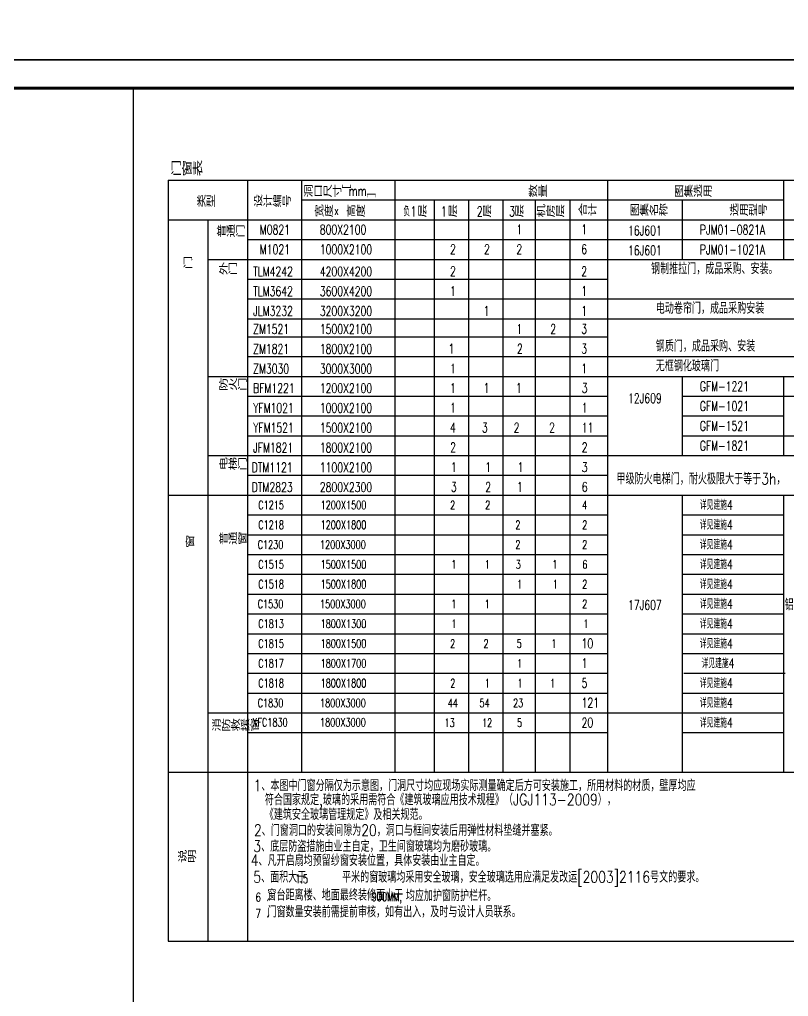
# Model space of a CAD drawing. Extents: x -4747 to 1060961, y -766984 to 396631.
# Drawn here: x 448089 to 461688, y -349373 to -332102 of the extents above; entities that cross this region are included whole.
import ezdxf

# ---------------------------------------------------------------- set-up
doc = ezdxf.new("R2010")
doc.units = 0
doc.header["$LTSCALE"] = 1000
doc.header["$MEASUREMENT"] = 0
doc.linetypes.add('SOLID', pattern=[0])
doc.layers.get('0').update_dxf_attribs({"linetype": 'CONTINUOUS'})
for name, color, linetype in [('COLUMN', 9, 'CONTINUOUS'), ('F', 251, 'CONTINUOUS'), ('PUB_TAB', 7, 'CONTINUOUS'), ('PUB_TITLE', 4, 'CONTINUOUS'), ('剖面填充', 147, 'CONTINUOUS'), ('管1', 7, 'CONTINUOUS')]:
    doc.layers.add(name, color=color, linetype=linetype)
doc.styles.add('_TCH_DIM', font='SIMPLEX', dxfattribs={"bigfont": 'GBCBIG'})
doc.styles.add('_TCH_WDTABLE', font='SIMPLEX', dxfattribs={"bigfont": 'GBCBIG'})
doc.styles.add('HD', font='TXT.shx', dxfattribs={"width": 0.8, "bigfont": '@@hztxt.shx'})
doc.styles.add('HZTXT', font='txt.shx', dxfattribs={"bigfont": 'gbcbig.shx'})

msp = doc.modelspace()

# ---------------------------------------------------------------- linework, layer by layer
at = {"layer": 'F'}
for p, q in [((459806, -338759.6), (463152.8, -338759.6)), ((459806, -339109.6), (461597.5, -339109.6)), ((459806, -339459.6), (463152.8, -339459.6)), ((459806, -339459.6), (463152.8, -339459.6)), ((459806, -339459.6), (463152.8, -339459.6)), ((458489.7, -339809.5), (463152.8, -339809.5)), ((459806, -339809.5), (463152.8, -339809.5)), ((459806, -341209.4), (461597.5, -341209.4)), ((459806, -341559.3), (461597.5, -341559.3)), ((459806, -341559.3), (461597.5, -341559.3)), ((459806, -341909.3), (461597.5, -341909.3))]:
    msp.add_line(p, q, dxfattribs=at)
for points in [[(452118.6, -335991.3), (458489.7, -335991.3)], [(452118.6, -335991.3), (463152.8, -335991.3)], [(451418.6, -336341.2), (458489.7, -336341.2)], [(452118.6, -336341.2), (458489.7, -336341.2)], [(458489.7, -336341.2), (463152.8, -336341.2)], [(458489.7, -336341.2), (463152.8, -336341.2)], [(452118.6, -336691.2), (458489.7, -336691.2)], [(452118.6, -337041.2), (463152.8, -337041.2)], [(452118.6, -337391.1), (463152.8, -337391.1)], [(452118.6, -337391.1), (458489.7, -337391.1)], [(458489.7, -337391.1), (463152.8, -337391.1)], [(452118.6, -337709.7), (458489.7, -337709.7)], [(452118.6, -338059.7), (463152.8, -338059.7)], [(451418.6, -338409.7), (458489.7, -338409.7)], [(458489.7, -338409.7), (463152.8, -338409.7)], [(452118.6, -338759.6), (458489.7, -338759.6)], [(452118.6, -339109.6), (458489.7, -339109.6)], [(452118.6, -339459.6), (458489.7, -339459.6)], [(452118.6, -339459.6), (458489.7, -339459.6)], [(451418.6, -339809.5), (458489.7, -339809.5)], [(452118.6, -339809.5), (458489.7, -339809.5)], [(452118.6, -340159.5), (458489.7, -340159.5)], [(452118.6, -340159.5), (458489.7, -340159.5)], [(451418.6, -340509.4), (463152.8, -340509.4)], [(452118.6, -340859.4), (458489.7, -340859.4)], [(459806, -340859.4), (461597.5, -340859.4)], [(452118.6, -341209.4), (458489.7, -341209.4)], [(452118.6, -341559.3), (458489.7, -341559.3)], [(452118.6, -341559.3), (458489.7, -341559.3)], [(452118.6, -341909.3), (458489.7, -341909.3)], [(452118.6, -342259.3), (458489.7, -342259.3)], [(452118.6, -342259.3), (458489.7, -342259.3)], [(459806, -342259.3), (461597.5, -342259.3)], [(452118.6, -342609.2), (458489.7, -342609.2)], [(452118.6, -342609.2), (458489.7, -342609.2)], [(459806, -342609.2), (461597.5, -342609.2)], [(459806, -342609.2), (461597.5, -342609.2)], [(452118.6, -342959.2), (458489.7, -342959.2)], [(459806, -342959.2), (461597.5, -342959.2)], [(452118.6, -343309.2), (458489.7, -343309.2)], [(452118.6, -343309.2), (458489.7, -343309.2)], [(459806, -343309.2), (461597.5, -343309.2)], [(452118.6, -343659.1), (458489.7, -343659.1)], [(459836.1, -343659.1), (461627.6, -343659.1)], [(459836.1, -343659.1), (461627.6, -343659.1)], [(459836.1, -343659.1), (461627.6, -343659.1)], [(452118.6, -344009.1), (458489.7, -344009.1)], [(459806, -344009.1), (461597.5, -344009.1)], [(459806, -344009.1), (461597.5, -344009.1)], [(459806, -344009.1), (461597.5, -344009.1)], [(451418.6, -344359.1), (461597.5, -344359.1)], [(452118.6, -344359.1), (458489.7, -344359.1)], [(452118.6, -344359.1), (458489.7, -344359.1)], [(452118.6, -344359.1), (458489.7, -344359.1)], [(452118.6, -344359.1), (458489.7, -344359.1)], [(452118.6, -344359.1), (458489.7, -344359.1)], [(459806, -344359.1), (461597.5, -344359.1)], [(459806, -344359.1), (461597.5, -344359.1)], [(459806, -344359.1), (461597.5, -344359.1)], [(459806, -344359.1), (461597.5, -344359.1)], [(459806, -344359.1), (461597.5, -344359.1)], [(459806, -344359.1), (461597.5, -344359.1)], [(452118.6, -344709), (458489.7, -344709)], [(459806, -344709), (461597.5, -344709)], [(459806, -345409), (461597.5, -345409)]]:
    msp.add_lwpolyline(points, dxfattribs=at)
at = {"layer": 'PUB_TAB'}
msp.add_line((450718.7, -334941.4), (450718.7, -348394.1), dxfattribs=at)
for points in [[(450718.7, -334941.4), (463152.8, -334941.4)], [(452118.6, -334941.4), (452118.6, -348394.1)], [(453078.3, -334941.4), (453078.3, -345409)], [(454727.6, -334941.4), (454727.6, -345409)], [(458489.7, -334941.4), (458489.7, -345409)], [(461597.5, -334941.4), (461597.5, -336341.2)], [(453078.3, -335291.3), (461597.5, -335291.3)], [(455420.5, -335291.3), (455420.5, -345409)], [(456027.4, -335291.3), (456027.4, -344359.1)], [(456634.4, -335291.3), (456634.4, -344359.1)], [(457206.3, -335291.3), (457206.3, -344359.1)], [(457206.3, -335291.3), (457206.3, -344359.1)], [(457819.4, -335291.3), (457819.4, -345409)], [(458489.7, -335291.3), (458489.7, -345409)], [(459806, -335291.3), (459806, -336341.2)], [(450718.7, -335641.3), (463152.8, -335641.3)], [(451418.6, -335641.3), (451418.6, -348394.1)], [(459806, -338409.7), (459806, -339809.5)], [(461597.5, -338409.7), (461597.5, -339809.5)], [(450718.7, -340509.4), (463152.8, -340509.4)], [(450718.7, -340509.4), (463152.8, -340509.4)], [(450718.7, -340509.4), (463152.8, -340509.4)], [(459806, -340509.4), (459806, -345409)], [(461597.5, -340506.7), (461597.5, -345409)], [(456027.4, -344359.1), (456027.4, -345409)], [(456634.4, -344359.1), (456634.4, -345409)], [(457206.3, -344359.1), (457206.3, -345409)], [(457206.3, -344359.1), (457206.3, -345409)], [(450718.7, -345409), (463152.8, -345409)], [(455420.5, -345409), (455420.5, -345409)], [(450718.7, -348394.1), (463152.8, -348394.1)]]:
    msp.add_lwpolyline(points, dxfattribs=at)
at = {"layer": 'PUB_TITLE'}
for points in [[(421920.8, -332814.3), (600270.8, -332814.3), (600270.8, -206664.3), (421920.8, -206664.3)], [(421920.8, -374864.3), (481370.8, -374864.3), (481370.8, -332814.3), (421920.8, -332814.3)]]:
    msp.add_lwpolyline(points, close=True, dxfattribs=at)
at = {"layer": 'PUB_TITLE', "const_width": 50}
msp.add_lwpolyline([(423170.8, -374364.3), (480870.8, -374364.3), (480870.8, -333314.3), (423170.8, -333314.3)], close=True, dxfattribs=at)
at = {"layer": '剖面填充'}
msp.add_lwpolyline([(450096.7, -333314.3), (450096.7, -374364.3)], dxfattribs=at)

# ---------------------------------------------------------------- texts
at = {"width": 0.8}
for s, height, style, p in [('钢制推拉门，成品采购、安装。', 199.98, 'HZTXT', (459257.8, -336603.7)), ('电动卷帘门，成品采购安装', 199.98, 'HZTXT', (459340.8, -337303.6)), ('钢质门，成品采购、安装', 199.98, 'HZTXT', (459340.8, -337972.2)), ('无框钢化玻璃门', 199.98, 'HZTXT', (459340.8, -338322.2)), ('甲级防火电梯门，耐火极限大于等于3h，', 199.98, 'HZTXT', (458646.2, -340319.4)), ('铝合金框6mm厚白玻', 199.98, 'HZTXT', (461623.3, -342544.5)), ('1、本图中门窗分隔仅为示意图，门洞尺寸均应现场实际测量确定后方可安装施工，所用材料的材质，壁厚均应', 199.98, 'HZTXT', (452229.3, -345742.2)), ('符合国家规定,玻璃的采用需符合《建筑玻璃应用技术规程》（JGJ113-2009），', 199.98, 'HZTXT', (452427, -345992.2)), ('《建筑安全玻璃管理规定》及相关规范。', 199.98, 'HZTXT', (452427, -346253.4)), ('2、门窗洞口的安装间隙为20，洞口与框间安装后用弹性材料垫缝并塞紧。', 199.98, 'HZTXT', (452235.2, -346534)), ('3、底层防盗措施由业主自定，卫生间窗玻璃均为磨砂玻璃。 ', 199.98, 'HZTXT', (452224.6, -346816.2)), (' 4、凡开启扇均预留纱窗安装位置，具体安装由业主自定。', 199.98, 'HZTXT', (452034.7, -347065.7)), ('5、面积大于    平米的窗玻璃均采用安全玻璃，安全玻璃选用应满足发改运[2003]2116号文的要求。', 199.98, 'HZTXT', (452223.6, -347359.3)), ('窗台距离楼、地面最终装修面小于', 199.98, 'HZTXT', (452473.7, -347677.1, 354.4)), ('均应加护窗防护栏杆。', 199.98, 'HZTXT', (454920.4, -347687.5, 354.4)), ('6、', 149.99, 'HD', (452259.4, -347692.1, 354.4)), ('7、', 149.99, 'HD', (452259.4, -347981.8, 354.4)), ('门窗数量安装前需提前审核，如有出入，及时与设计人员联系。', 199.98, 'HZTXT', (452473.7, -347973.8, 354.4))]:
    msp.add_text(s, height=height, dxfattribs=dict(at, style=style)).set_placement(p)
at = {"layer": 'COLUMN', "color": 3, "linetype": 'SOLID'}
for s, height, style, width, p in [('门窗表', 249.97, 'HD', 0.8, (450764.1, -334865.8)), ('洞口尺寸［', 199.98, 'HD', 0.8, (453114.7, -335241.3)), ('数量', 199.98, 'HD', 0.8, (457085.3, -335241.3)), ('图集选用', 199.98, 'HD', 0.8, (459665.1, -335241.3)), ('类型', 199.98, 'HD', 0.8, (451218.1, -335416.3)), ('设计编号', 199.98, 'HD', 0.8, (452223.6, -335416.3)), ('mm', 174.98, '_TCH_DIM', 0.705882, (453910.9, -335218.7)), ('］', 200, 'HD', 0.8, (454225.8, -335241.3)), ('宽度', 199.98, 'HD', 0.8, (453303.3, -335591.3)), ('高度', 199.98, 'HD', 0.8, (453867.2, -335591.3)), ('负', 175, '_TCH_DIM', 0.705882, (454876.3, -335581.2)), ('层', 200, 'HD', 0.8, (455126.6, -335593.8)), ('层', 200, 'HD', 0.8, (455663.2, -335593.8)), ('层', 200, 'HD', 0.8, (456270.1, -335593.8)), ('层', 200, 'HD', 0.8, (456842.1, -335593.8)), ('机房层', 199.98, 'HD', 0.8, (457227, -335593.8)), ('合计', 199.98, 'HD', 0.8, (457964.5, -335571.2)), ('图集名称', 199.98, 'HD', 0.8, (458883.6, -335573.2)), ('选用型号', 199.98, 'HD', 0.8, (460643, -335573)), ('X', 100, 'HD', 0.8, (453657.7, -335552)), ('1', 175, '_TCH_DIM', 0.705882, (455004.8, -335581.2)), ('1', 175, '_TCH_DIM', 0.705882, (455541.4, -335581.2)), ('2', 175, '_TCH_DIM', 0.705882, (456175.8, -335581.2)), ('3', 175, '_TCH_DIM', 0.705882, (456747.7, -335581.2)), ('普通门', 199.98, 'HD', 0.8, (451571.9, -335946.6)), ('门', 200, 'HD', 0.8, (450981.3, -336506.5)), ('外门', 199.98, 'HD', 0.8, (451608.5, -336612.9)), ('防火门', 199.98, 'HD', 0.8, (451608.5, -338659.9)), ('电梯门', 199.98, 'HD', 0.8, (451608.5, -340064.2)), ('窗', 200, 'HD', 0.8, (451019.4, -341435.3)), ('普通窗', 199.98, 'HD', 0.8, (451608.5, -341381.9)), ('消防救援窗', 199.98, 'HD', 0.8, (451488.1, -344680.9)), ('说明', 199.98, 'HD', 0.8, (450884, -347002.7)), ('1.5', 149.99, '_TCH_DIM', 0.705882, (452965.4, -347368.8)), ('900MM,', 149.99, '_TCH_DIM', 0.705882, (454317.3, -347685.8, 354.4))]:
    msp.add_text(s, height=height, dxfattribs=dict(at, style=style, width=width)).set_placement(p)
at = {"layer": 'PUB_TAB', "width": 0.705882}
for s, height, style, p in [('M0821', 169.98, '_TCH_WDTABLE', (452337.7, -335901.3)), ('800X2100', 169.98, '_TCH_WDTABLE', (453399.7, -335901.3)), ('1', 170, '_TCH_WDTABLE', (456875.8, -335897.8)), ('1', 170, '_TCH_WDTABLE', (458023.5, -335897.8)), ('PJM01-0821A', 169.983, '_TCH_DIM', (460120.6, -335903.1)), ('M1021', 169.98, '_TCH_WDTABLE', (452337.7, -336251.2)), ('1000X2100', 169.98, '_TCH_WDTABLE', (453399.7, -336251.2)), ('2', 170, '_TCH_WDTABLE', (455702.6, -336247.7)), ('2', 170, '_TCH_WDTABLE', (456303.9, -336247.7)), ('2', 170, '_TCH_WDTABLE', (456875.8, -336247.7)), ('6', 170, '_TCH_WDTABLE', (458023.5, -336247.7)), ('PJM01-1021A', 169.983, '_TCH_DIM', (460120.6, -336253.1)), ('TLM4242', 169.98, '_TCH_WDTABLE', (452219.7, -336641.2)), ('4200X4200', 169.98, '_TCH_WDTABLE', (453399.7, -336641.2)), ('2', 170, '_TCH_WDTABLE', (455702.6, -336637.7)), ('2', 170, '_TCH_WDTABLE', (458023.5, -336637.7)), ('TLM3642', 169.98, '_TCH_WDTABLE', (452219.7, -336991.2)), ('3600X4200', 169.98, '_TCH_WDTABLE', (453399.7, -336991.2)), ('1', 170, '_TCH_WDTABLE', (455702.6, -336987.7)), ('1', 170, '_TCH_WDTABLE', (458023.5, -336987.7)), ('JLM3232', 169.98, '_TCH_WDTABLE', (452219.7, -337341.1)), ('3200X3200', 169.98, '_TCH_WDTABLE', (453399.7, -337341.1)), ('1', 170, '_TCH_WDTABLE', (456296.1, -337337.6)), ('1', 170, '_TCH_WDTABLE', (458023.5, -337337.6)), ('ZM1521', 169.98, '_TCH_WDTABLE', (452219.7, -337659.7)), ('1500X2100', 169.98, '_TCH_WDTABLE', (453399.7, -337659.7)), ('1', 170, '_TCH_WDTABLE', (456876.1, -337656.2)), ('2', 170, '_TCH_WDTABLE', (457475.9, -337656.2)), ('3', 170, '_TCH_WDTABLE', (458023.5, -337656.2)), ('ZM1821', 169.98, '_TCH_WDTABLE', (452219.7, -338009.7)), ('1800X2100', 169.98, '_TCH_WDTABLE', (453399.7, -338009.7)), ('1', 170, '_TCH_WDTABLE', (455675.9, -338006.2)), ('2', 170, '_TCH_WDTABLE', (456886.4, -338006.2)), ('3', 170, '_TCH_WDTABLE', (458023.5, -338006.2)), ('ZM3030', 169.98, '_TCH_WDTABLE', (452219.7, -338359.7)), ('3000X3000', 169.98, '_TCH_WDTABLE', (453399.7, -338359.7)), ('1', 170, '_TCH_WDTABLE', (455702.6, -338356.2)), ('1', 170, '_TCH_WDTABLE', (458023.5, -338356.2)), ('GFM-1221', 169.98, '_TCH_DIM', (460120.6, -338671.5)), ('BFM1221', 169.98, '_TCH_WDTABLE', (452219.7, -338703.9)), ('1200X2100', 169.98, '_TCH_WDTABLE', (453399.7, -338703.9)), ('1', 170, '_TCH_WDTABLE', (455702.6, -338700.4)), ('1', 170, '_TCH_WDTABLE', (456297.1, -338700.4)), ('1', 170, '_TCH_WDTABLE', (456869, -338700.4)), ('3', 170, '_TCH_WDTABLE', (458032.8, -338700.4)), ('GFM-1021', 169.98, '_TCH_DIM', (460120.6, -339021.4)), ('YFM1021', 169.98, '_TCH_WDTABLE', (452219.7, -339053.8)), ('1000X2100', 169.98, '_TCH_WDTABLE', (453399.7, -339053.8)), ('1', 170, '_TCH_WDTABLE', (455702.6, -339050.3)), ('1', 170, '_TCH_WDTABLE', (458032.8, -339050.3)), ('YFM1521', 169.98, '_TCH_WDTABLE', (452219.7, -339403.8)), ('1500X2100', 169.98, '_TCH_WDTABLE', (453399.7, -339403.8)), ('4', 170, '_TCH_WDTABLE', (455702.6, -339400.3)), ('3', 170, '_TCH_WDTABLE', (456267.5, -339400.3)), ('2', 170, '_TCH_WDTABLE', (456828.2, -339400.3)), ('2', 170, '_TCH_WDTABLE', (457455.7, -339400.3)), ('11', 169.98, '_TCH_WDTABLE', (458032.8, -339400.3)), ('GFM-1521', 169.98, '_TCH_DIM', (460120.6, -339371.4)), ('JFM1821', 169.98, '_TCH_WDTABLE', (452219.7, -339753.8)), ('1800X2100', 169.98, '_TCH_WDTABLE', (453399.7, -339753.8)), ('2', 170, '_TCH_WDTABLE', (455705.8, -339750.3)), ('2', 170, '_TCH_WDTABLE', (458032.8, -339750.3)), ('GFM-1821', 169.98, '_TCH_DIM', (460120.6, -339721.4)), ('DTM1121', 169.98, '_TCH_WDTABLE', (452195.5, -340103.7)), ('1100X2100', 169.98, '_TCH_WDTABLE', (453399.7, -340103.7)), ('1', 170, '_TCH_WDTABLE', (455718.3, -340100.2)), ('1', 170, '_TCH_WDTABLE', (456325.3, -340100.2)), ('1', 170, '_TCH_WDTABLE', (456895.9, -340100.2)), ('3', 170, '_TCH_WDTABLE', (458032.8, -340100.2)), ('DTM2823', 169.98, '_TCH_WDTABLE', (452195.5, -340453.7)), ('2800X2300', 169.98, '_TCH_WDTABLE', (453399.7, -340453.7)), ('3', 170, '_TCH_WDTABLE', (455718.3, -340450.2)), ('2', 170, '_TCH_WDTABLE', (456325.3, -340450.2)), ('1', 170, '_TCH_WDTABLE', (456886.9, -340450.2)), ('6', 170, '_TCH_WDTABLE', (458032.8, -340450.2)), ('C1215', 148.74, '_TCH_WDTABLE', (452310.9, -340758.8)), ('1200X1500', 148.74, '_TCH_WDTABLE', (453413.3, -340758.8)), ('2', 148.7, '_TCH_WDTABLE', (455703.7, -340758.8)), ('2', 148.7, '_TCH_WDTABLE', (456325.2, -340758.8)), ('4', 148.7, '_TCH_WDTABLE', (458037.6, -340758.8)), ('详见建施4', 169.98, '_TCH_DIM', (460120.6, -340768.6)), ('C1218', 148.74, '_TCH_WDTABLE', (452310.9, -341108.8)), ('1200X1800', 148.74, '_TCH_WDTABLE', (453413.3, -341108.8)), ('2', 148.7, '_TCH_WDTABLE', (456857.7, -341108.8)), ('2', 148.7, '_TCH_WDTABLE', (458040.1, -341108.8)), ('详见建施4', 169.98, '_TCH_DIM', (460120.6, -341118.5)), ('C1230', 148.74, '_TCH_WDTABLE', (452300.9, -341458.7)), ('1200X3000', 148.74, '_TCH_WDTABLE', (453403.3, -341458.7)), ('2', 148.7, '_TCH_WDTABLE', (456857.7, -341458.7)), ('2', 148.7, '_TCH_WDTABLE', (458040.1, -341458.7)), ('详见建施4', 169.98, '_TCH_DIM', (460120.6, -341468.5)), ('C1515', 148.74, '_TCH_WDTABLE', (452310.9, -341808.7)), ('1500X1500', 148.74, '_TCH_WDTABLE', (453413.3, -341808.7)), ('1', 148.7, '_TCH_WDTABLE', (455724.6, -341808.7)), ('1', 148.7, '_TCH_WDTABLE', (456316.2, -341808.7)), ('3', 148.7, '_TCH_WDTABLE', (456863.7, -341808.7)), ('1', 148.7, '_TCH_WDTABLE', (457510.2, -341808.7)), ('6', 148.7, '_TCH_WDTABLE', (458042.6, -341808.7)), ('详见建施4', 169.98, '_TCH_DIM', (460120.6, -341818.5)), ('C1518', 148.74, '_TCH_WDTABLE', (452310.9, -342158.7)), ('1500X1800', 148.74, '_TCH_WDTABLE', (453413.3, -342158.7)), ('1', 148.7, '_TCH_WDTABLE', (456889.2, -342158.7)), ('1', 148.7, '_TCH_WDTABLE', (457520.7, -342158.7)), ('2', 148.7, '_TCH_WDTABLE', (458040.1, -342158.7)), ('详见建施4', 169.98, '_TCH_DIM', (460120.6, -342168.4)), ('C1530', 148.74, '_TCH_WDTABLE', (452300.9, -342508.6)), ('1500X3000', 148.74, '_TCH_WDTABLE', (453403.3, -342508.6)), ('1', 148.7, '_TCH_WDTABLE', (455724.6, -342508.6)), ('1', 148.7, '_TCH_WDTABLE', (456316.2, -342508.6)), ('2', 148.7, '_TCH_WDTABLE', (458040.1, -342508.6)), ('详见建施4', 169.98, '_TCH_DIM', (460120.6, -342518.4)), ('C1813', 148.74, '_TCH_WDTABLE', (452310.9, -342858.6)), ('1800X1300', 148.74, '_TCH_WDTABLE', (453413.3, -342858.6)), ('1', 148.7, '_TCH_WDTABLE', (455726.2, -342858.6)), ('1', 148.7, '_TCH_WDTABLE', (458062.6, -342858.6)), ('详见建施4', 169.98, '_TCH_DIM', (460120.6, -342868.4)), ('C1815', 148.74, '_TCH_WDTABLE', (452310.9, -343208.6)), ('1800X1500', 148.74, '_TCH_WDTABLE', (453413.3, -343208.6)), ('2', 148.7, '_TCH_WDTABLE', (455703.7, -343208.6)), ('2', 148.7, '_TCH_WDTABLE', (456295.3, -343208.6)), ('5', 148.7, '_TCH_WDTABLE', (456880.8, -343208.6)), ('1', 148.7, '_TCH_WDTABLE', (457496.2, -343208.6)), ('10', 169.98, '_TCH_WDTABLE', (458029.2, -343215.7)), ('详见建施4', 169.98, '_TCH_DIM', (460120.6, -343218.3)), ('C1817', 148.74, '_TCH_WDTABLE', (452310.9, -343558.5)), ('1800X1700', 148.74, '_TCH_WDTABLE', (453413.3, -343558.5)), ('1', 148.7, '_TCH_WDTABLE', (456887.5, -343558.5)), ('1', 170, '_TCH_WDTABLE', (458029.2, -343565.6)), ('详见建施4', 169.98, '_TCH_DIM', (460150.7, -343568.3)), ('C1818', 148.74, '_TCH_WDTABLE', (452310.9, -343908.5)), ('1800X1800', 148.74, '_TCH_WDTABLE', (453413.3, -343908.5)), ('2', 148.7, '_TCH_WDTABLE', (455706.4, -343908.5)), ('1', 148.7, '_TCH_WDTABLE', (456317.8, -343908.5)), ('1', 148.7, '_TCH_WDTABLE', (456895.6, -343908.5)), ('1', 148.7, '_TCH_WDTABLE', (457470.2, -343908.5)), ('5', 170, '_TCH_WDTABLE', (458029.2, -343915.6)), ('详见建施4', 169.98, '_TCH_DIM', (460120.6, -343918.3)), ('C1830', 148.74, '_TCH_WDTABLE', (452300.9, -344258.4)), ('1800X3000', 148.74, '_TCH_WDTABLE', (453403.3, -344258.4)), ('44', 148.74, '_TCH_WDTABLE', (455662.5, -344258.4)), ('54', 148.74, '_TCH_WDTABLE', (456223.5, -344258.4)), ('23', 148.74, '_TCH_WDTABLE', (456816.9, -344258.4)), ('121', 169.98, '_TCH_WDTABLE', (458029.2, -344265.6)), ('详见建施4', 169.98, '_TCH_DIM', (460120.6, -344268.2)), ('XFC1830', 148.74, '_TCH_WDTABLE', (452205.9, -344599.8)), ('1800X3000', 148.74, '_TCH_WDTABLE', (453403.3, -344599.8)), ('13', 148.74, '_TCH_WDTABLE', (455605.1, -344608.4)), ('12', 148.74, '_TCH_WDTABLE', (456267.9, -344608.4)), ('5', 148.7, '_TCH_WDTABLE', (456886.8, -344608.4)), ('20', 169.98, '_TCH_WDTABLE', (458029.2, -344615.5)), ('详见建施4', 169.98, '_TCH_DIM', (460120.6, -344618.2))]:
    msp.add_text(s, height=height, dxfattribs=dict(at, style=style)).set_placement(p)
at = {"layer": '管1', "style": '_TCH_WDTABLE', "width": 0.705882}
for s, p in [('16J601', (458851, -335918.1)), ('16J601', (458851, -336268.1)), ('12J609', (458851, -338882.4)), ('17J607', (458851, -342537))]:
    msp.add_text(s, height=169.98, dxfattribs=at).set_placement(p)

doc.saveas('drawing.dxf')
